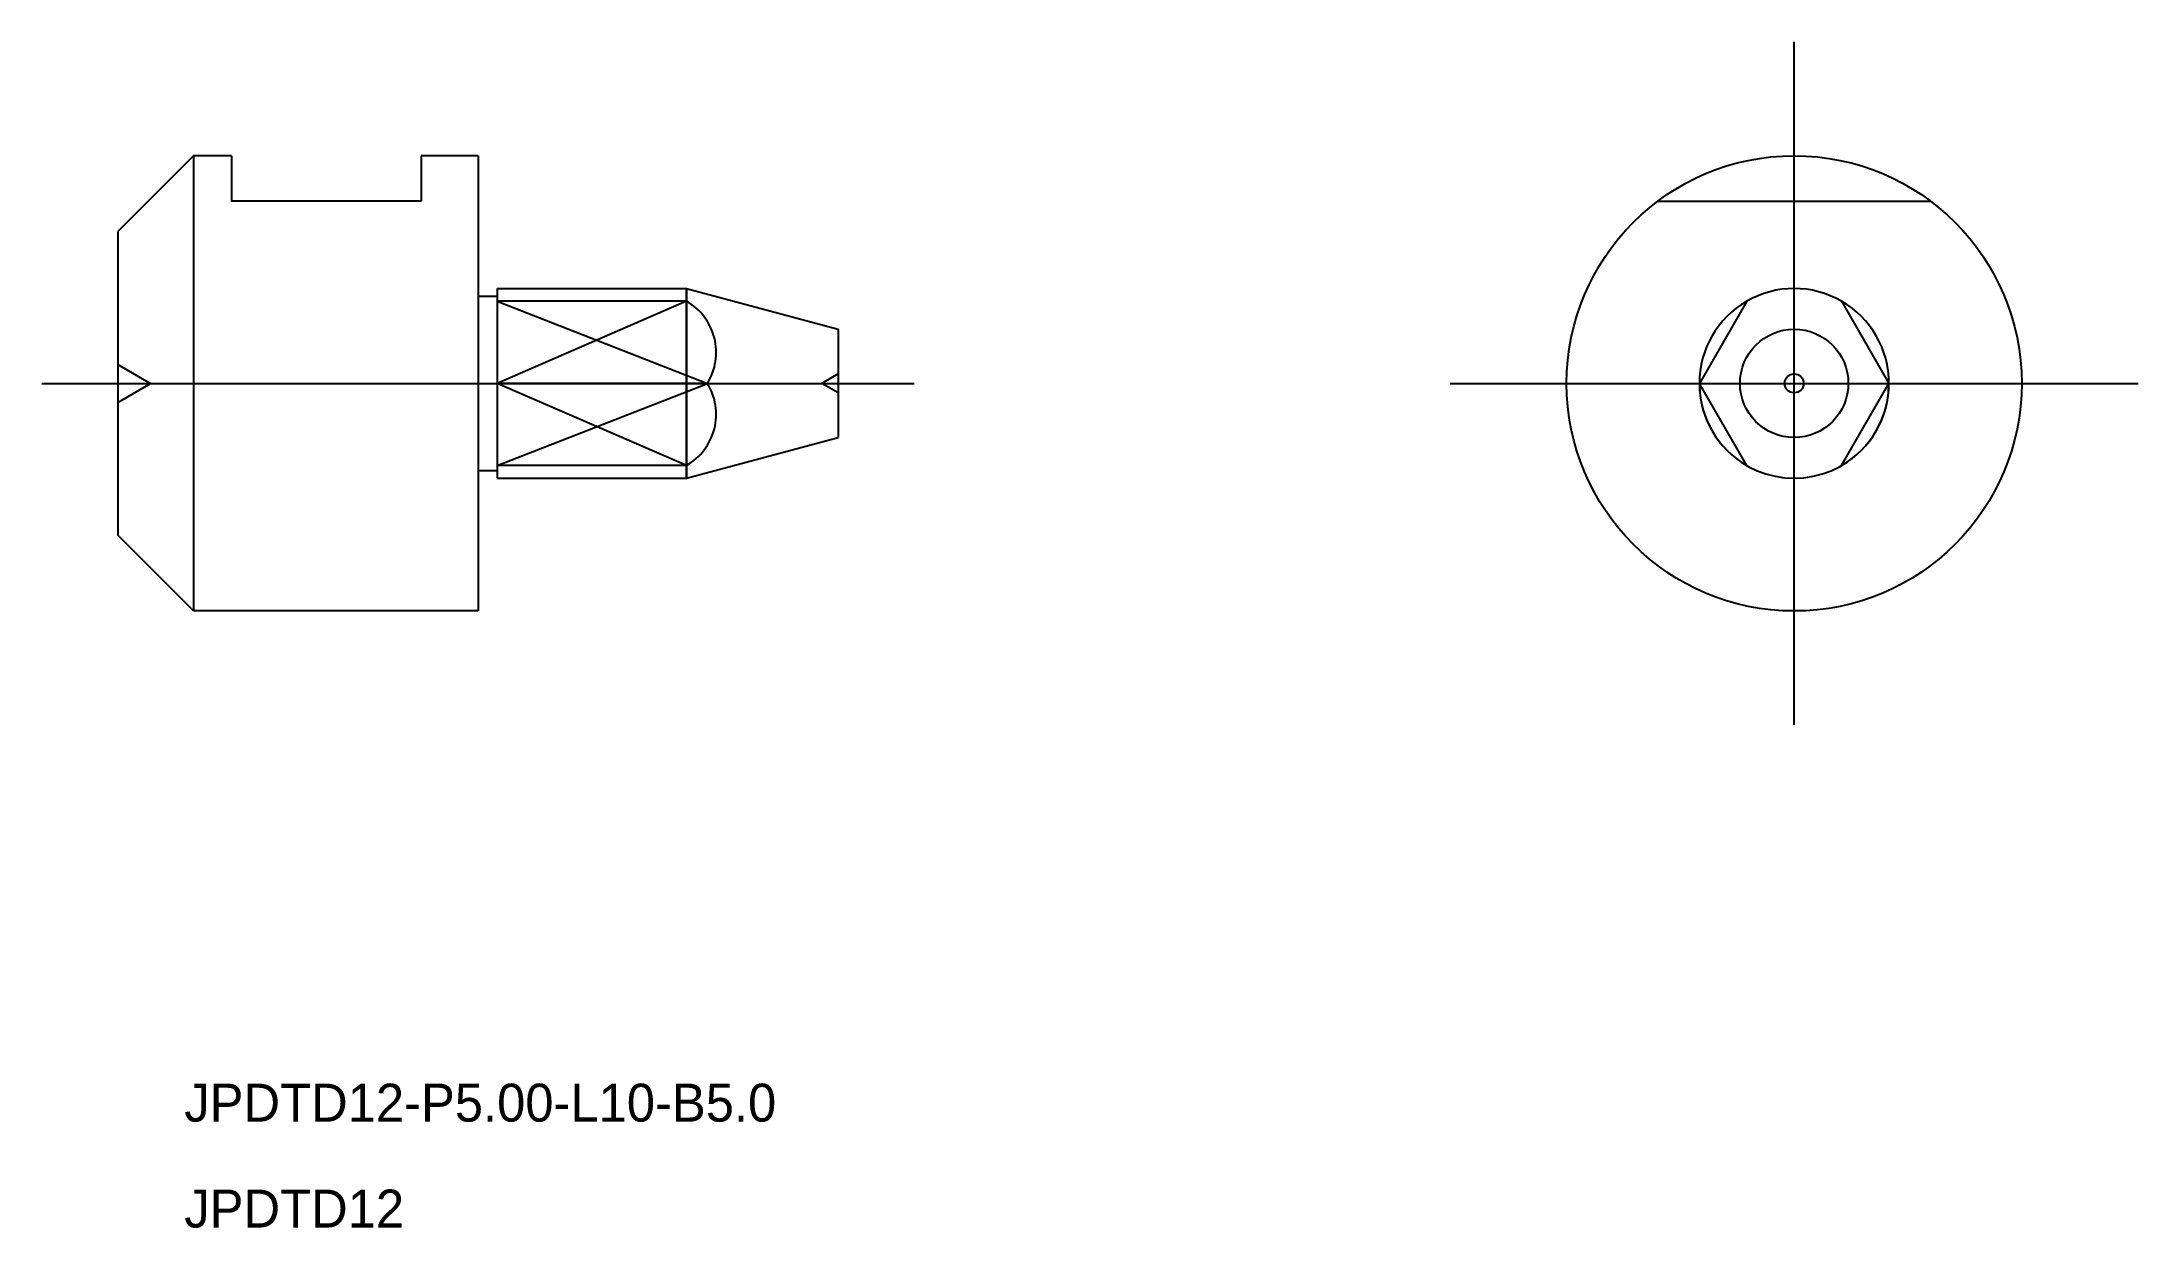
# Model space of a CAD drawing. Extents: x 572.5 to 627.8, y 576.8 to 608.1.
import ezdxf

# ---------------------------------------------------------------- set-up
doc = ezdxf.new("R2010")
doc.units = 0
for name, pattern in [('CENTER', [50.8, 31.75, -6.35, 6.35, -6.35]), ('DASHED', [19.05, 12.7, -6.35]), ('PHANTOM', [63.5, 31.75, -6.35, 6.35, -6.35, 6.35, -6.35])]:
    doc.linetypes.add(name, pattern=pattern)
doc.layers.get('0').update_dxf_attribs({"linetype": 'CONTINUOUS'})
doc.layers.add('CENTER', color=1, linetype='CENTER')

msp = doc.modelspace()

# ---------------------------------------------------------------- linework, layer by layer
at = {"color": 7, "linetype": 'CONTINUOUS'}
for p, q in [((576.545, 605.101), (574.545, 603.101)), ((576.545, 605.101), (576.545, 593.101)), ((577.545, 605.101), (576.545, 605.101)), ((577.545, 605.101), (577.545, 603.901)), ((584.045, 605.101), (582.545, 605.101)), ((582.545, 605.101), (582.545, 603.901)), ((584.045, 605.101), (584.045, 593.101)), ((582.545, 603.901), (577.545, 603.901)), ((574.545, 603.101), (574.545, 595.101)), ((584.045, 601.401), (584.545, 601.401)), ((584.545, 601.601), (589.545, 601.601)), ((584.545, 601.601), (584.545, 596.601)), ((589.545, 601.601), (589.545, 596.601)), ((589.545, 601.601), (593.545, 600.529)), ((589.545, 596.601), (589.545, 601.601)), ((589.545, 601.266), (584.545, 601.266)), ((617.5, 601.266), (616.25, 599.101)), ((620, 601.266), (621.25, 599.101)), ((593.545, 600.529), (593.545, 597.673)), ((590.095, 599.101), (584.545, 599.101)), ((617.5, 596.936), (616.25, 599.101)), ((620, 596.936), (621.25, 599.101)), ((589.545, 596.601), (593.545, 597.673)), ((584.045, 596.801), (584.545, 596.801)), ((589.545, 596.936), (584.545, 596.936)), ((584.545, 596.601), (589.545, 596.601)), ((576.545, 593.101), (574.545, 595.101)), ((584.045, 593.101), (576.545, 593.101))]:
    msp.add_line(p, q, dxfattribs=at)
at = {"color": 3, "linetype": 'DASHED'}
for p, q in [((615.15, 603.901), (622.35, 603.901)), ((574.545, 599.601), (575.411, 599.101)), ((593.545, 599.351), (593.112, 599.101)), ((574.545, 598.601), (575.411, 599.101)), ((593.545, 598.851), (593.112, 599.101))]:
    msp.add_line(p, q, dxfattribs=at)
at = {"color": 3, "linetype": 'CONTINUOUS'}
for p, q in [((589.545, 601.266), (584.545, 599.101)), ((584.545, 601.266), (590.095, 599.101)), ((589.545, 596.936), (584.545, 599.101)), ((584.545, 596.936), (590.095, 599.101))]:
    msp.add_line(p, q, dxfattribs=at)
at = {"color": 7, "linetype": 'CONTINUOUS'}
for radius in [6, 1.428, 0.25]:
    msp.add_circle((618.75, 599.101), radius, dxfattribs=at)
for start, end in [(60, 120), (180, 0)]:
    msp.add_arc((618.75, 599.101), 2.5, start, end, dxfattribs=at)
for centre, start, end in [((588.764, 599.915), 328.5322, 59.9856), ((588.764, 598.287), 300.0144, 31.4678)]:
    msp.add_arc(centre, 1.56, start, end)
at = {"color": 3, "linetype": 'PHANTOM'}
for start, end in [(120, 240), (300, 60)]:
    msp.add_arc((618.75, 599.101), 2.5, start, end, dxfattribs=at)
at = {"layer": 'CENTER', "color": 1, "linetype": 'CENTER'}
for p, q in [((618.75, 590.101), (618.75, 608.101)), ((572.545, 599.101), (595.545, 599.101)), ((609.682, 599.101), (627.819, 599.101))]:
    msp.add_line(p, q, dxfattribs=at)

# ---------------------------------------------------------------- texts
at = {"color": 7, "linetype": 'CONTINUOUS'}
for s, p in [('JPDTD12-P5.00-L10-B5.0', (576.299, 579.641)), ('JPDTD12', (576.299, 576.849))]:
    msp.add_text(s, height=1, dxfattribs=at).set_placement(p)

doc.saveas('drawing.dxf')
